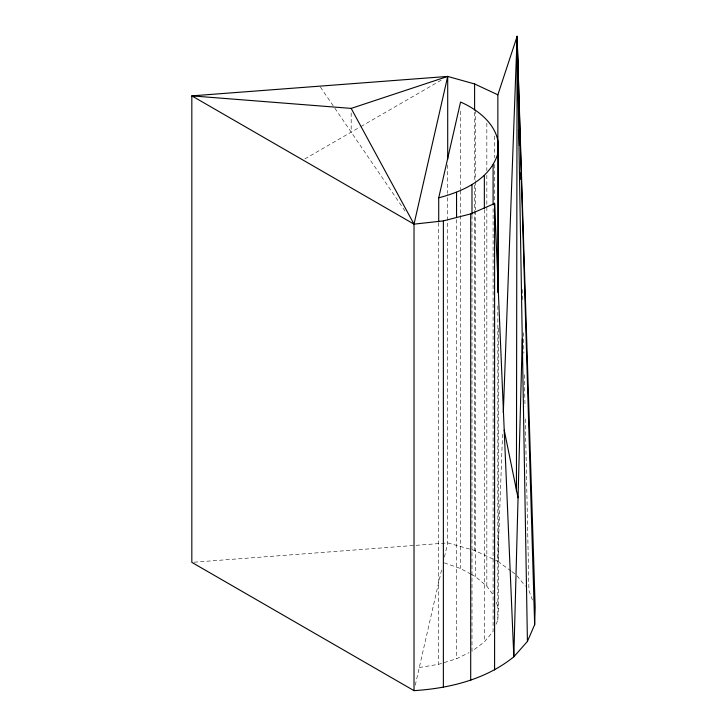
<?xml version="1.0" encoding="UTF-8"?>
<svg xmlns="http://www.w3.org/2000/svg" width="727" height="727" viewBox="0 0 727 727"><rect width="100%" height="100%" fill="white"/><g stroke="black" fill="none" stroke-linecap="round" stroke-linejoin="round"><path stroke-width="0.55" stroke-dasharray="3.63 2.73" d="M511.026 571.013L497.859 561.299L502.521 434.319M496.105 624.211L497.831 620.076L498.349 608.399L498.349 326.914M415.271 685.143L441.725 569.132M444.479 557.064L447.705 542.915L447.705 194.463M471.987 215.365L471.987 651.219L484.355 641.968L493.097 631.436L493.097 205.805M304.849 158.904L359.956 127.089M360.928 126.525L441.862 79.797M419.288 667.54L438.717 664.287L456.547 658.771L469.097 652.637M194.091 562.198L447.705 542.915L474.604 550.457L497.859 561.299M444.261 562.852L460.554 568.541L470.387 573.876M471.369 574.412L475.304 576.538L486.836 586.144L494.624 596.922M511.908 571.658L516.297 574.893M516.997 575.766L525.43 586.189M320.398 87.067L334.22 107.305M334.847 108.232L406.393 213.002M532.455 600.029L528.947 590.533L525.267 417.916M496.314 602.138L498.349 608.399M522.522 289.591L522.768 300.951M523.44 332.748L523.876 353.186M524.34 374.768L525.021 406.566M497.859 305.922L497.831 620.076M494.624 136.103L494.624 157.668M494.624 164.475L494.624 203.069M486.836 123.054L486.836 170.718M486.836 175.262L486.836 205.905M486.836 207.041L486.836 586.144M484.355 209.53L484.355 641.968M475.304 110.05L475.304 180.414M475.304 181.55L475.304 209.93M475.304 211.066L475.304 576.538M474.604 112.34L474.604 180.441M474.604 184.976L474.604 550.457M460.554 111.131L460.554 189.447M460.554 190.583L460.554 214.42M460.554 215.546L460.554 568.541M456.547 219.518L456.547 658.771M447.705 164.956L447.705 193.327M438.717 222.762L438.717 664.287M351.177 112.921L351.177 132.15"/><path stroke-width="1.09" d="M516.424 490.998L517.115 36.35L497.859 94.81L497.859 292.299M522.268 338.882L513.835 656.799C485.745 679.527 449.431 688.369 414.017 690.65L191.828 562.371L191.828 95.873L447.705 76.426L474.604 83.959L497.859 94.81M447.705 159.277L447.705 76.426L351.177 108.396L191.828 95.873L414.017 224.152L443.37 220.89L470.705 213.892L494.596 203.515L513.835 656.799L527.42 641.423L534.654 624.675L535.172 607.418L517.115 36.35L503.311 412.772M438.717 197.799L460.554 102.044C480.692 110.713 502.484 129.261 497.831 153.588C490.08 179.351 462.754 191.583 438.717 197.799L438.717 221.626M414.017 690.65L414.017 224.152L447.705 76.426M351.177 108.396L414.017 224.152M504.22 430.157L518.051 497.841M527.42 641.423L517.115 36.35L534.654 624.675M517.115 36.35L518.714 111.304M519.105 129.47L519.442 145.373M520.023 172.626L520.168 179.442M498.349 141.91L498.349 292.863M494.596 203.515L494.596 670.012M493.097 164.938L493.097 204.669M484.355 175.48L484.355 208.395M474.604 83.959L474.604 110.068M471.987 184.722L471.987 214.238M470.705 213.892L470.705 680.39M456.547 192.273L456.547 217.246M443.37 220.89L443.37 687.388"/></g></svg>
